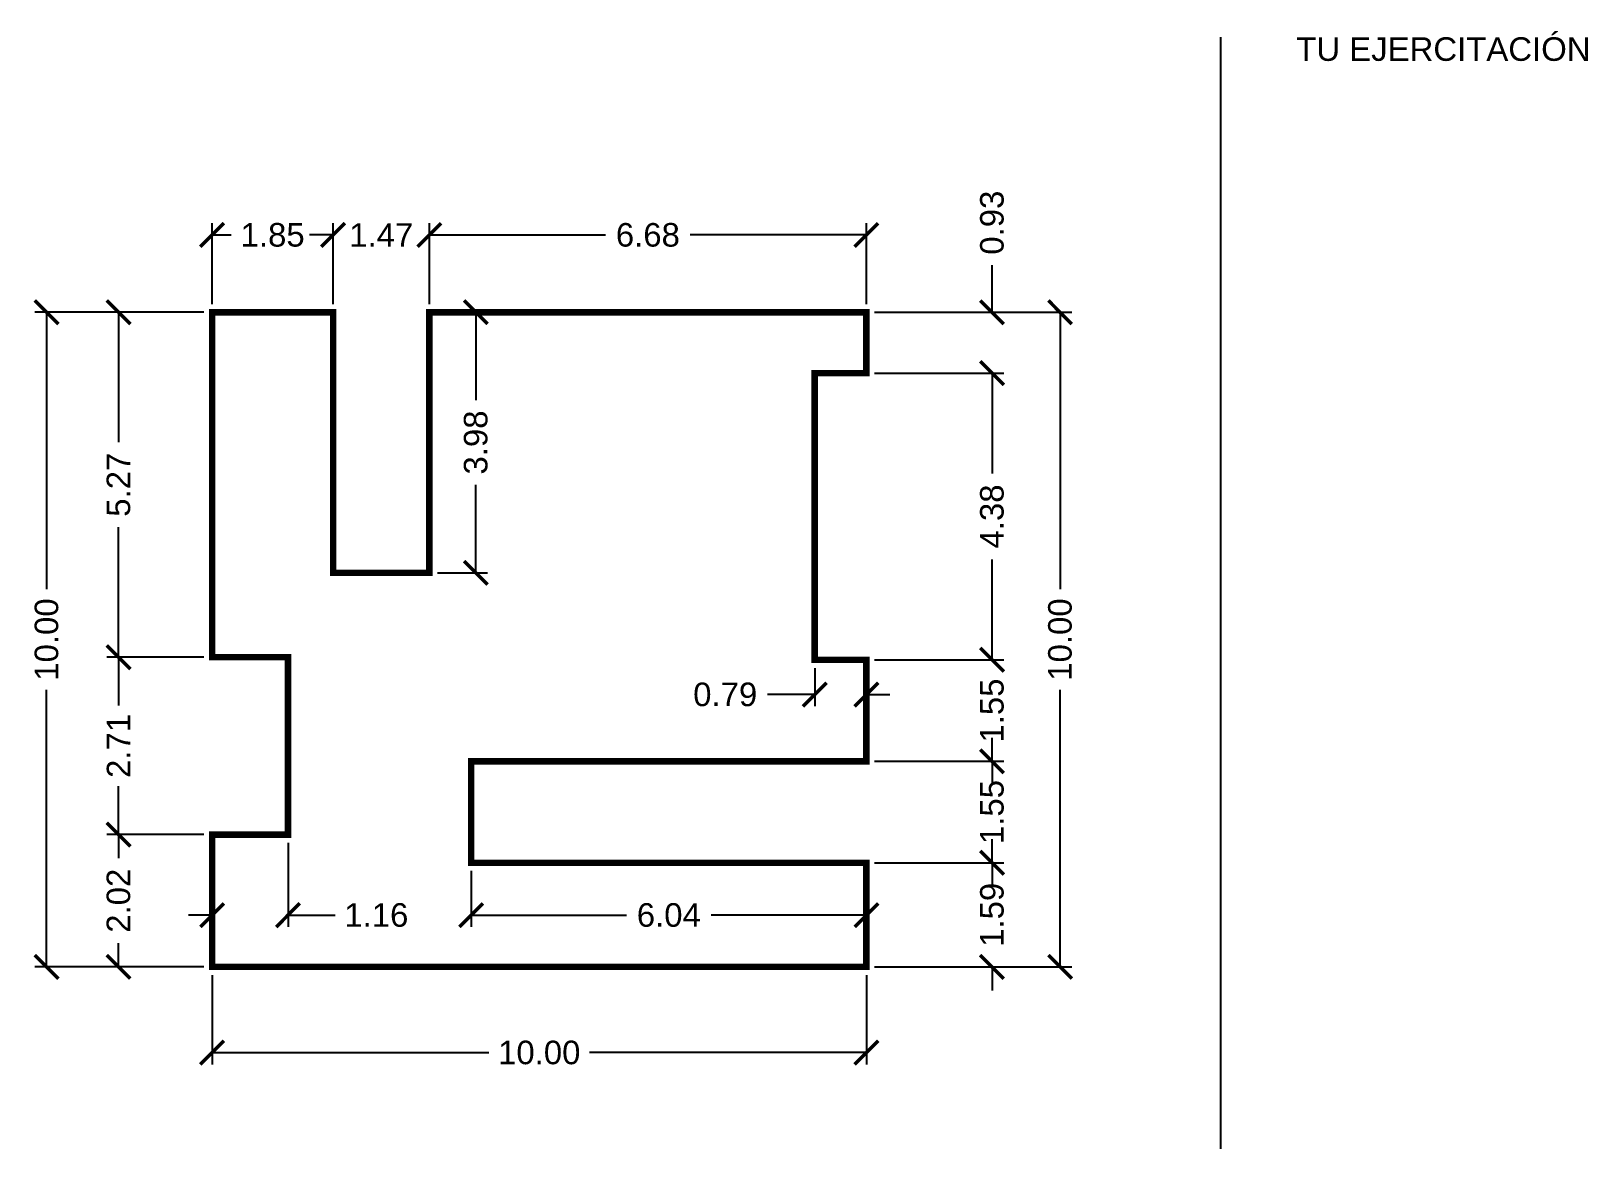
# Model space of a CAD drawing. Header units: metres. Extents: x 13 to 36.8, y 12.1 to 29.2.
import ezdxf

# ---------------------------------------------------------------- set-up
doc = ezdxf.new("R2010")
doc.units = ezdxf.units.M
doc.layers.add('cotas', color=30, linetype='Continuous')
doc.styles.get("Standard").update_dxf_attribs({"font": 'arial.ttf'})
doc.dimstyles.get("Standard").update_dxf_attribs({"dimscale": 2, "dimtxt": 0.18, "dimasz": 0.18, "dimexe": 0.09, "dimexo": 0.0625, "dimgap": 0.09, "dimtad": 0, "dimzin": 0, "dimdsep": 46, "dimtxsty": 'Standard', "dimblk": 'ARCHTICK', "dimcen": 0.09, "dimadec": 0, "dimazin": 0, "dimtfac": 1, "dimtofl": 0, "dimtmove": 0, "dimatfit": 1, "dimfxl": 1, "dimtolj": 1, "dimtzin": 0, "dimarcsym": 0})

# ---------------------------------------------------------------- blocks, each defined once
blk = doc.blocks.new('_ArchTick')
at = {"color": 0, "linetype": 'ByBlock', "const_width": 0.15}
blk.add_lwpolyline([(-0.5, -0.5), (0.5, 0.5)], dxfattribs=at)
blk = doc.blocks.new('*D2')
at = {"layer": 'cotas', "color": 0, "lineweight": -2, "transparency": 16777216}
for p, q in [((15.79, 25.005), (15.79, 26.24)), ((17.64, 25.005), (17.64, 26.24)), ((15.79, 26.06), (16.083, 26.06)), ((17.64, 26.06), (17.347, 26.06))]:
    blk.add_line(p, q, dxfattribs=at)
at = {"layer": 'Defpoints', "color": 0, "transparency": 16777216}
for p in [(17.64, 26.06), (15.79, 24.88), (17.64, 24.88)]:
    blk.add_point(p, dxfattribs=at)
at = {"layer": 'cotas', "color": 0, "lineweight": -2, "transparency": 16777216, "xscale": 0.36, "yscale": 0.36, "zscale": 0.36, "rotation": 180}
blk.add_blockref('_ArchTick', (15.79, 26.06), dxfattribs=at)
at = {"layer": 'cotas', "color": 0, "lineweight": -2, "transparency": 16777216, "xscale": 0.36, "yscale": 0.36, "zscale": 0.36}
blk.add_blockref('_ArchTick', (17.64, 26.06), dxfattribs=at)
at = {"layer": 'cotas', "color": 0, "transparency": 16777216, "insert": (16.715, 26.06), "char_height": 0.36, "attachment_point": 5}
blk.add_mtext('\\A1;1.85', dxfattribs=at)
blk = doc.blocks.new('*D3')
at = {"layer": 'cotas', "color": 0, "lineweight": -2, "transparency": 16777216}
for p, q in [((17.64, 25.005), (17.64, 26.24)), ((19.11, 25.005), (19.11, 26.24)), ((17.64, 26.06), (17.28, 26.06)), ((19.11, 26.06), (19.47, 26.06))]:
    blk.add_line(p, q, dxfattribs=at)
at = {"layer": 'Defpoints', "color": 0, "transparency": 16777216}
for p in [(19.11, 26.06), (17.64, 24.88), (19.11, 24.88)]:
    blk.add_point(p, dxfattribs=at)
at = {"layer": 'cotas', "color": 0, "lineweight": -2, "transparency": 16777216, "xscale": 0.36, "yscale": 0.36, "zscale": 0.36}
blk.add_blockref('_ArchTick', (17.64, 26.06), dxfattribs=at)
at = {"layer": 'cotas', "color": 0, "lineweight": -2, "transparency": 16777216, "xscale": 0.36, "yscale": 0.36, "zscale": 0.36, "rotation": 180}
blk.add_blockref('_ArchTick', (19.11, 26.06), dxfattribs=at)
at = {"layer": 'cotas', "color": 0, "transparency": 16777216, "insert": (18.375, 26.06), "char_height": 0.36, "attachment_point": 5}
blk.add_mtext('\\A1;1.47', dxfattribs=at)
blk = doc.blocks.new('*D4')
at = {"layer": 'cotas', "color": 0, "lineweight": -2, "transparency": 16777216}
for p, q in [((19.11, 25.005), (19.11, 26.24)), ((25.79, 25.005), (25.79, 26.24)), ((19.11, 26.06), (21.801, 26.06)), ((25.79, 26.06), (23.099, 26.06))]:
    blk.add_line(p, q, dxfattribs=at)
at = {"layer": 'Defpoints', "color": 0, "transparency": 16777216}
for p in [(25.79, 26.06), (19.11, 24.88), (25.79, 24.88)]:
    blk.add_point(p, dxfattribs=at)
at = {"layer": 'cotas', "color": 0, "lineweight": -2, "transparency": 16777216, "xscale": 0.36, "yscale": 0.36, "zscale": 0.36, "rotation": 180}
blk.add_blockref('_ArchTick', (19.11, 26.06), dxfattribs=at)
at = {"layer": 'cotas', "color": 0, "lineweight": -2, "transparency": 16777216, "xscale": 0.36, "yscale": 0.36, "zscale": 0.36}
blk.add_blockref('_ArchTick', (25.79, 26.06), dxfattribs=at)
at = {"layer": 'cotas', "color": 0, "transparency": 16777216, "insert": (22.45, 26.06), "char_height": 0.36, "attachment_point": 5}
blk.add_mtext('\\A1;6.68', dxfattribs=at)
blk = doc.blocks.new('*D5')
at = {"layer": 'cotas', "color": 0, "lineweight": -2, "transparency": 16777216}
for p, q in [((25.915, 24.88), (28.93, 24.88)), ((28.75, 24.88), (28.75, 20.65)), ((28.75, 14.88), (28.75, 19.11)), ((25.915, 14.88), (28.93, 14.88))]:
    blk.add_line(p, q, dxfattribs=at)
at = {"layer": 'Defpoints', "color": 0, "transparency": 16777216}
for p in [(25.79, 24.88), (28.75, 24.88), (25.79, 14.88)]:
    blk.add_point(p, dxfattribs=at)
at = {"layer": 'cotas', "color": 0, "lineweight": -2, "transparency": 16777216, "xscale": 0.36, "yscale": 0.36, "zscale": 0.36}
for p, rotation in [((28.75, 24.88), 90), ((28.75, 14.88), 270)]:
    blk.add_blockref('_ArchTick', p, dxfattribs=dict(at, rotation=rotation))
at = {"layer": 'cotas', "color": 0, "transparency": 16777216, "insert": (28.75, 19.88), "char_height": 0.36, "attachment_point": 5, "rotation": 90}
blk.add_mtext('\\A1;10.00', dxfattribs=at)
blk = doc.blocks.new('*D6')
at = {"layer": 'cotas', "color": 0, "lineweight": -2, "transparency": 16777216}
for p, q in [((27.71, 16.47), (27.71, 16.83)), ((25.915, 16.47), (27.89, 16.47)), ((25.915, 14.88), (27.89, 14.88)), ((27.71, 14.88), (27.71, 14.52))]:
    blk.add_line(p, q, dxfattribs=at)
at = {"layer": 'Defpoints', "color": 0, "transparency": 16777216}
for p in [(25.79, 16.47), (27.71, 16.47), (25.79, 14.88)]:
    blk.add_point(p, dxfattribs=at)
at = {"layer": 'cotas', "color": 0, "lineweight": -2, "transparency": 16777216, "xscale": 0.36, "yscale": 0.36, "zscale": 0.36}
for p, rotation in [((27.71, 16.47), 270), ((27.71, 14.88), 90)]:
    blk.add_blockref('_ArchTick', p, dxfattribs=dict(at, rotation=rotation))
at = {"layer": 'cotas', "color": 0, "transparency": 16777216, "insert": (27.71, 15.675), "char_height": 0.36, "attachment_point": 5, "rotation": 90}
blk.add_mtext('\\A1;1.59', dxfattribs=at)
blk = doc.blocks.new('*D7')
at = {"layer": 'cotas', "color": 0, "lineweight": -2, "transparency": 16777216}
for p, q in [((27.71, 18.02), (27.71, 18.38)), ((25.915, 18.02), (27.89, 18.02)), ((25.915, 16.47), (27.89, 16.47)), ((27.71, 16.47), (27.71, 16.11))]:
    blk.add_line(p, q, dxfattribs=at)
at = {"layer": 'Defpoints', "color": 0, "transparency": 16777216}
for p in [(25.79, 18.02), (27.71, 18.02), (25.79, 16.47)]:
    blk.add_point(p, dxfattribs=at)
at = {"layer": 'cotas', "color": 0, "lineweight": -2, "transparency": 16777216, "xscale": 0.36, "yscale": 0.36, "zscale": 0.36}
for p, rotation in [((27.71, 18.02), 270), ((27.71, 16.47), 90)]:
    blk.add_blockref('_ArchTick', p, dxfattribs=dict(at, rotation=rotation))
at = {"layer": 'cotas', "color": 0, "transparency": 16777216, "insert": (27.71, 17.245), "char_height": 0.36, "attachment_point": 5, "rotation": 90}
blk.add_mtext('\\A1;1.55', dxfattribs=at)
blk = doc.blocks.new('*D8')
at = {"layer": 'cotas', "color": 0, "lineweight": -2, "transparency": 16777216}
for p, q in [((27.71, 19.57), (27.71, 19.93)), ((25.915, 19.57), (27.89, 19.57)), ((25.915, 18.02), (27.89, 18.02)), ((27.71, 18.02), (27.71, 17.66))]:
    blk.add_line(p, q, dxfattribs=at)
at = {"layer": 'Defpoints', "color": 0, "transparency": 16777216}
for p in [(25.79, 19.57), (27.71, 19.57), (25.79, 18.02)]:
    blk.add_point(p, dxfattribs=at)
at = {"layer": 'cotas', "color": 0, "lineweight": -2, "transparency": 16777216, "xscale": 0.36, "yscale": 0.36, "zscale": 0.36}
for p, rotation in [((27.71, 19.57), 270), ((27.71, 18.02), 90)]:
    blk.add_blockref('_ArchTick', p, dxfattribs=dict(at, rotation=rotation))
at = {"layer": 'cotas', "color": 0, "transparency": 16777216, "insert": (27.71, 18.795), "char_height": 0.36, "attachment_point": 5, "rotation": 90}
blk.add_mtext('\\A1;1.55', dxfattribs=at)
blk = doc.blocks.new('*D9')
at = {"layer": 'cotas', "color": 0, "lineweight": -2, "transparency": 16777216}
for p, q in [((25.915, 23.95), (27.89, 23.95)), ((27.71, 23.95), (27.71, 22.415)), ((27.71, 19.57), (27.71, 21.105)), ((25.915, 19.57), (27.89, 19.57))]:
    blk.add_line(p, q, dxfattribs=at)
at = {"layer": 'Defpoints', "color": 0, "transparency": 16777216}
for p in [(25.79, 23.95), (27.71, 23.95), (25.79, 19.57)]:
    blk.add_point(p, dxfattribs=at)
at = {"layer": 'cotas', "color": 0, "lineweight": -2, "transparency": 16777216, "xscale": 0.36, "yscale": 0.36, "zscale": 0.36}
for p, rotation in [((27.71, 23.95), 90), ((27.71, 19.57), 270)]:
    blk.add_blockref('_ArchTick', p, dxfattribs=dict(at, rotation=rotation))
at = {"layer": 'cotas', "color": 0, "transparency": 16777216, "insert": (27.71, 21.76), "char_height": 0.36, "attachment_point": 5, "rotation": 90}
blk.add_mtext('\\A1;4.38', dxfattribs=at)
blk = doc.blocks.new('*D10')
at = {"layer": 'cotas', "color": 0, "lineweight": -2, "transparency": 16777216}
for p, q in [((27.71, 24.88), (27.71, 25.6)), ((25.915, 24.88), (27.89, 24.88)), ((25.915, 23.95), (27.89, 23.95)), ((27.71, 23.95), (27.71, 23.59))]:
    blk.add_line(p, q, dxfattribs=at)
at = {"layer": 'Defpoints', "color": 0, "transparency": 16777216}
for p in [(25.79, 24.88), (27.71, 24.88), (25.79, 23.95)]:
    blk.add_point(p, dxfattribs=at)
at = {"layer": 'cotas', "color": 0, "lineweight": -2, "transparency": 16777216, "xscale": 0.36, "yscale": 0.36, "zscale": 0.36}
for p, rotation in [((27.71, 24.88), 270), ((27.71, 23.95), 90)]:
    blk.add_blockref('_ArchTick', p, dxfattribs=dict(at, rotation=rotation))
at = {"layer": 'cotas', "color": 0, "transparency": 16777216, "insert": (27.71, 26.248), "char_height": 0.36, "attachment_point": 5, "rotation": 90}
blk.add_mtext('\\A1;0.93', dxfattribs=at)
blk = doc.blocks.new('*D11')
at = {"layer": 'cotas', "color": 0, "lineweight": -2, "transparency": 16777216}
for p, q in [((15.665, 24.88), (13.08, 24.88)), ((13.26, 24.88), (13.26, 20.65)), ((13.26, 14.88), (13.26, 19.11)), ((15.665, 14.88), (13.08, 14.88))]:
    blk.add_line(p, q, dxfattribs=at)
at = {"layer": 'Defpoints', "color": 0, "transparency": 16777216}
for p in [(15.79, 24.88), (13.26, 14.88), (15.79, 14.88)]:
    blk.add_point(p, dxfattribs=at)
at = {"layer": 'cotas', "color": 0, "lineweight": -2, "transparency": 16777216, "xscale": 0.36, "yscale": 0.36, "zscale": 0.36}
for p, rotation in [((13.26, 24.88), 90), ((13.26, 14.88), 270)]:
    blk.add_blockref('_ArchTick', p, dxfattribs=dict(at, rotation=rotation))
at = {"layer": 'cotas', "color": 0, "transparency": 16777216, "insert": (13.26, 19.88), "char_height": 0.36, "attachment_point": 5, "rotation": 90}
blk.add_mtext('\\A1;10.00', dxfattribs=at)
blk = doc.blocks.new('*D12')
at = {"layer": 'cotas', "color": 0, "lineweight": -2, "transparency": 16777216}
for p, q in [((15.665, 24.88), (14.18, 24.88)), ((14.36, 24.88), (14.36, 22.893)), ((14.36, 19.61), (14.36, 21.597)), ((15.665, 19.61), (14.18, 19.61))]:
    blk.add_line(p, q, dxfattribs=at)
at = {"layer": 'Defpoints', "color": 0, "transparency": 16777216}
for p in [(15.79, 24.88), (14.36, 19.61), (15.79, 19.61)]:
    blk.add_point(p, dxfattribs=at)
at = {"layer": 'cotas', "color": 0, "lineweight": -2, "transparency": 16777216, "xscale": 0.36, "yscale": 0.36, "zscale": 0.36}
for p, rotation in [((14.36, 24.88), 90), ((14.36, 19.61), 270)]:
    blk.add_blockref('_ArchTick', p, dxfattribs=dict(at, rotation=rotation))
at = {"layer": 'cotas', "color": 0, "transparency": 16777216, "insert": (14.36, 22.245), "char_height": 0.36, "attachment_point": 5, "rotation": 90}
blk.add_mtext('\\A1;5.27', dxfattribs=at)
blk = doc.blocks.new('*D13')
at = {"layer": 'cotas', "color": 0, "lineweight": -2, "transparency": 16777216}
for p, q in [((15.665, 19.61), (14.18, 19.61)), ((14.36, 19.61), (14.36, 18.871)), ((14.36, 16.9), (14.36, 17.639)), ((15.665, 16.9), (14.18, 16.9))]:
    blk.add_line(p, q, dxfattribs=at)
at = {"layer": 'Defpoints', "color": 0, "transparency": 16777216}
for p in [(15.79, 19.61), (14.36, 16.9), (15.79, 16.9)]:
    blk.add_point(p, dxfattribs=at)
at = {"layer": 'cotas', "color": 0, "lineweight": -2, "transparency": 16777216, "xscale": 0.36, "yscale": 0.36, "zscale": 0.36}
for p, rotation in [((14.36, 19.61), 90), ((14.36, 16.9), 270)]:
    blk.add_blockref('_ArchTick', p, dxfattribs=dict(at, rotation=rotation))
at = {"layer": 'cotas', "color": 0, "transparency": 16777216, "insert": (14.36, 18.255), "char_height": 0.36, "attachment_point": 5, "rotation": 90}
blk.add_mtext('\\A1;2.71', dxfattribs=at)
blk = doc.blocks.new('*D14')
at = {"layer": 'cotas', "color": 0, "lineweight": -2, "transparency": 16777216}
for p, q in [((15.665, 16.9), (14.18, 16.9)), ((14.36, 16.9), (14.36, 16.539)), ((14.36, 14.88), (14.36, 15.241)), ((15.54, 14.88), (14.18, 14.88))]:
    blk.add_line(p, q, dxfattribs=at)
at = {"layer": 'Defpoints', "color": 0, "transparency": 16777216}
for p in [(15.79, 16.9), (14.36, 14.88), (15.665, 14.88)]:
    blk.add_point(p, dxfattribs=at)
at = {"layer": 'cotas', "color": 0, "lineweight": -2, "transparency": 16777216, "xscale": 0.36, "yscale": 0.36, "zscale": 0.36}
for p, rotation in [((14.36, 16.9), 90), ((14.36, 14.88), 270)]:
    blk.add_blockref('_ArchTick', p, dxfattribs=dict(at, rotation=rotation))
at = {"layer": 'cotas', "color": 0, "transparency": 16777216, "insert": (14.36, 15.89), "char_height": 0.36, "attachment_point": 5, "rotation": 90}
blk.add_mtext('\\A1;2.02', dxfattribs=at)
blk = doc.blocks.new('*D15')
at = {"layer": 'cotas', "color": 0, "lineweight": -2, "transparency": 16777216}
for p, q in [((15.79, 14.755), (15.79, 13.39)), ((25.79, 14.755), (25.79, 13.39)), ((15.79, 13.57), (20.02, 13.57)), ((25.79, 13.57), (21.56, 13.57))]:
    blk.add_line(p, q, dxfattribs=at)
at = {"layer": 'Defpoints', "color": 0, "transparency": 16777216}
for p in [(15.79, 14.88), (25.79, 14.88), (25.79, 13.57)]:
    blk.add_point(p, dxfattribs=at)
at = {"layer": 'cotas', "color": 0, "lineweight": -2, "transparency": 16777216, "xscale": 0.36, "yscale": 0.36, "zscale": 0.36, "rotation": 180}
blk.add_blockref('_ArchTick', (15.79, 13.57), dxfattribs=at)
at = {"layer": 'cotas', "color": 0, "lineweight": -2, "transparency": 16777216, "xscale": 0.36, "yscale": 0.36, "zscale": 0.36}
blk.add_blockref('_ArchTick', (25.79, 13.57), dxfattribs=at)
at = {"layer": 'cotas', "color": 0, "transparency": 16777216, "insert": (20.79, 13.57), "char_height": 0.36, "attachment_point": 5}
blk.add_mtext('\\A1;10.00', dxfattribs=at)
blk = doc.blocks.new('*D16')
at = {"layer": 'cotas', "color": 0, "lineweight": -2, "transparency": 16777216}
for p, q in [((19.75, 16.345), (19.75, 15.49)), ((25.79, 16.345), (25.79, 15.49)), ((19.75, 15.67), (22.122, 15.67)), ((25.79, 15.67), (23.418, 15.67))]:
    blk.add_line(p, q, dxfattribs=at)
at = {"layer": 'Defpoints', "color": 0, "transparency": 16777216}
for p in [(19.75, 16.47), (25.79, 16.47), (25.79, 15.67)]:
    blk.add_point(p, dxfattribs=at)
at = {"layer": 'cotas', "color": 0, "lineweight": -2, "transparency": 16777216, "xscale": 0.36, "yscale": 0.36, "zscale": 0.36, "rotation": 180}
blk.add_blockref('_ArchTick', (19.75, 15.67), dxfattribs=at)
at = {"layer": 'cotas', "color": 0, "lineweight": -2, "transparency": 16777216, "xscale": 0.36, "yscale": 0.36, "zscale": 0.36}
blk.add_blockref('_ArchTick', (25.79, 15.67), dxfattribs=at)
at = {"layer": 'cotas', "color": 0, "transparency": 16777216, "insert": (22.77, 15.67), "char_height": 0.36, "attachment_point": 5}
blk.add_mtext('\\A1;6.04', dxfattribs=at)
blk = doc.blocks.new('*D17')
at = {"layer": 'cotas', "color": 0, "lineweight": -2, "transparency": 16777216}
for p, q in [((15.79, 16.775), (15.79, 15.49)), ((16.95, 16.775), (16.95, 15.49)), ((15.79, 15.67), (15.43, 15.67)), ((16.95, 15.67), (17.67, 15.67))]:
    blk.add_line(p, q, dxfattribs=at)
at = {"layer": 'Defpoints', "color": 0, "transparency": 16777216}
for p in [(15.79, 16.9), (16.95, 16.9), (16.95, 15.67)]:
    blk.add_point(p, dxfattribs=at)
at = {"layer": 'cotas', "color": 0, "lineweight": -2, "transparency": 16777216, "xscale": 0.36, "yscale": 0.36, "zscale": 0.36}
blk.add_blockref('_ArchTick', (15.79, 15.67), dxfattribs=at)
at = {"layer": 'cotas', "color": 0, "lineweight": -2, "transparency": 16777216, "xscale": 0.36, "yscale": 0.36, "zscale": 0.36, "rotation": 180}
blk.add_blockref('_ArchTick', (16.95, 15.67), dxfattribs=at)
at = {"layer": 'cotas', "color": 0, "transparency": 16777216, "insert": (18.3, 15.67), "char_height": 0.36, "attachment_point": 5}
blk.add_mtext('\\A1;1.16', dxfattribs=at)
blk = doc.blocks.new('*D18')
at = {"layer": 'cotas', "color": 0, "lineweight": -2, "transparency": 16777216}
for p, q in [((25, 19.445), (25, 18.86)), ((25.79, 19.445), (25.79, 18.86)), ((25, 19.04), (24.28, 19.04)), ((25.79, 19.04), (26.15, 19.04))]:
    blk.add_line(p, q, dxfattribs=at)
at = {"layer": 'Defpoints', "color": 0, "transparency": 16777216}
for p in [(25, 19.57), (25.79, 19.57), (25, 19.04)]:
    blk.add_point(p, dxfattribs=at)
at = {"layer": 'cotas', "color": 0, "lineweight": -2, "transparency": 16777216, "xscale": 0.36, "yscale": 0.36, "zscale": 0.36}
blk.add_blockref('_ArchTick', (25, 19.04), dxfattribs=at)
at = {"layer": 'cotas', "color": 0, "lineweight": -2, "transparency": 16777216, "xscale": 0.36, "yscale": 0.36, "zscale": 0.36, "rotation": 180}
blk.add_blockref('_ArchTick', (25.79, 19.04), dxfattribs=at)
at = {"layer": 'cotas', "color": 0, "transparency": 16777216, "insert": (23.632, 19.04), "char_height": 0.36, "attachment_point": 5}
blk.add_mtext('\\A1;0.79', dxfattribs=at)
blk = doc.blocks.new('*D19')
at = {"layer": 'cotas', "color": 0, "lineweight": -2, "transparency": 16777216}
for p, q in [((19.235, 24.88), (20, 24.88)), ((19.82, 24.88), (19.82, 23.538)), ((19.82, 20.9), (19.82, 22.242)), ((19.235, 20.9), (20, 20.9))]:
    blk.add_line(p, q, dxfattribs=at)
at = {"layer": 'Defpoints', "color": 0, "transparency": 16777216}
for p in [(19.11, 24.88), (19.11, 20.9), (19.82, 20.9)]:
    blk.add_point(p, dxfattribs=at)
at = {"layer": 'cotas', "color": 0, "lineweight": -2, "transparency": 16777216, "xscale": 0.36, "yscale": 0.36, "zscale": 0.36}
for p, rotation in [((19.82, 24.88), 90), ((19.82, 20.9), 270)]:
    blk.add_blockref('_ArchTick', p, dxfattribs=dict(at, rotation=rotation))
at = {"layer": 'cotas', "color": 0, "transparency": 16777216, "insert": (19.82, 22.89), "char_height": 0.36, "attachment_point": 5, "rotation": 90}
blk.add_mtext('\\A1;3.98', dxfattribs=at)

msp = doc.modelspace()

# ---------------------------------------------------------------- linework, layer by layer
msp.add_line((31.2, 29.08), (31.2, 12.1))
at = {"const_width": 0.1}
msp.add_lwpolyline([(25.79, 18.02), (25.79, 19.57), (25, 19.57), (25, 23.95), (25.79, 23.95), (25.79, 24.88), (19.11, 24.88), (19.11, 20.9), (17.64, 20.9), (17.64, 24.88), (15.79, 24.88), (15.79, 19.61), (16.95, 19.61), (16.95, 16.9), (15.79, 16.9), (15.79, 14.88), (25.79, 14.88), (25.79, 16.47), (19.75, 16.47), (19.75, 18.02)], close=True, dxfattribs=at)

# ---------------------------------------------------------------- texts
at = {"insert": (32.36, 29.08), "char_height": 0.36, "attachment_point": 1}
msp.add_mtext_dynamic_manual_height_columns('TU EJERCITACIÓN', width=20.1, gutter_width=12.5, heights=[0], dxfattribs=at)

# ---------------------------------------------------------------- dimensions: what is measured, and where the dimension line sits
at = {"layer": 'cotas'}
for base, p1, p2, picture, middle in [((27.71, 24.88), (25.79, 23.95), (25.79, 24.88), '*D10', (27.71, 26.248)), ((13.26, 14.88), (15.79, 24.88), (15.79, 14.88), '*D11', (13.26, 19.88)), ((14.36, 19.61), (15.79, 24.88), (15.79, 19.61), '*D12', (14.36, 22.245)), ((19.82, 20.9), (19.11, 24.88), (19.11, 20.9), '*D19', (19.82, 22.89)), ((28.75, 24.88), (25.79, 14.88), (25.79, 24.88), '*D5', (28.75, 19.88)), ((27.71, 16.47), (25.79, 14.88), (25.79, 16.47), '*D6', (27.71, 15.675))]:
    dim = msp.add_linear_dim(base=base, p1=p1, p2=p2, angle=90, dimstyle='Standard', dxfattribs=at)
    dim.commit()
    dim.dimension.update_dxf_attribs({"geometry": picture, "text_midpoint": middle})
for base, p1, p2, picture, middle in [((17.64, 26.06), (15.79, 24.88), (17.64, 24.88), '*D2', (16.715, 26.06)), ((25, 19.04), (25.79, 19.57), (25, 19.57), '*D18', (23.632, 19.04)), ((25.79, 13.57), (15.79, 14.88), (25.79, 14.88), '*D15', (20.79, 13.57))]:
    dim = msp.add_linear_dim(base=base, p1=p1, p2=p2, dimstyle='Standard', dxfattribs=at)
    dim.commit()
    dim.dimension.update_dxf_attribs({"geometry": picture, "text_midpoint": middle})
for base, p1, p2, picture, middle in [((19.11, 26.06), (17.64, 24.88), (19.11, 24.88), '*D3', (18.375, 26.06)), ((25.79, 26.06), (19.11, 24.88), (25.79, 24.88), '*D4', (22.45, 26.06)), ((25.79, 15.67), (19.75, 16.47), (25.79, 16.47), '*D16', (22.77, 15.67))]:
    dim = msp.add_linear_dim(base=base, p1=p1, p2=p2, dimstyle='Standard', override={"dimtmove": 1}, dxfattribs=at)
    dim.commit()
    dim.dimension.update_dxf_attribs({"geometry": picture, "text_midpoint": middle})
for base, p1, p2, picture, middle in [((27.71, 23.95), (25.79, 19.57), (25.79, 23.95), '*D9', (27.71, 21.76)), ((14.36, 16.9), (15.79, 19.61), (15.79, 16.9), '*D13', (14.36, 18.255)), ((27.71, 19.57), (25.79, 18.02), (25.79, 19.57), '*D8', (27.71, 18.795)), ((27.71, 18.02), (25.79, 16.47), (25.79, 18.02), '*D7', (27.71, 17.245)), ((14.36, 14.88), (15.79, 16.9), (15.665, 14.88), '*D14', (14.36, 15.89))]:
    dim = msp.add_linear_dim(base=base, p1=p1, p2=p2, angle=90, dimstyle='Standard', override={"dimtmove": 1}, dxfattribs=at)
    dim.commit()
    dim.dimension.update_dxf_attribs({"geometry": picture, "text_midpoint": middle})
dim = msp.add_linear_dim(base=(16.95, 15.67), p1=(15.79, 16.9), p2=(16.95, 16.9), dimstyle='Standard', dxfattribs=at)
dim.commit()
dim.dimension.update_dxf_attribs({"geometry": '*D17', "text_midpoint": (18.3, 15.67), "dimtype": 160})

doc.saveas('drawing.dxf')
